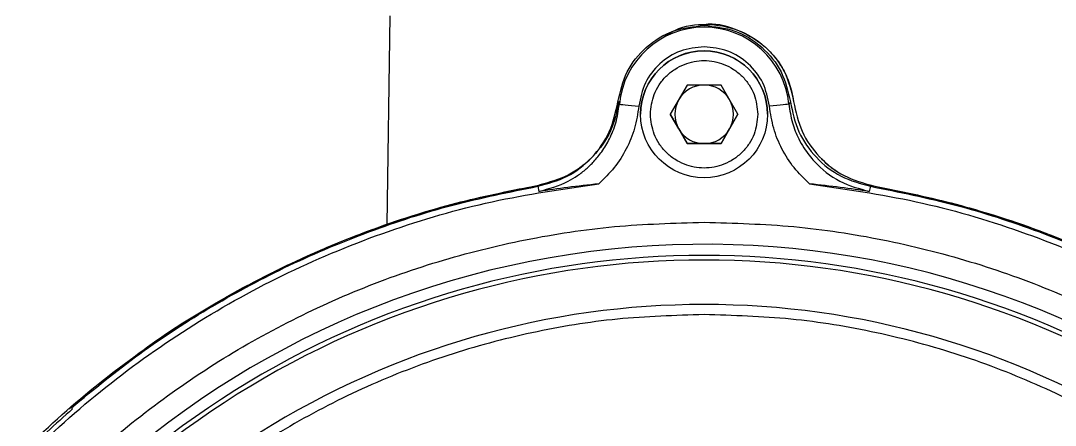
# Model space of a CAD drawing. Header units: millimetres. Extents: x 2136 to 4572, y 748 to 2471.
# Drawn here: x 2877.5 to 2983.4, y 2284.1 to 2325.6 of the extents above; entities that cross this region are included whole.
import ezdxf

# ---------------------------------------------------------------- set-up
doc = ezdxf.new("R2010")
doc.units = ezdxf.units.MM

msp = doc.modelspace()

# ---------------------------------------------------------------- linework, layer by layer
at = {"color": 7, "linetype": 'Continuous', "lineweight": 25}
for p, q in [((2915.3, 2326.061), (2914.974, 2304.693)), ((2945.722, 2318.991), (2943.99, 2315.991)), ((2949.186, 2318.991), (2945.722, 2318.991)), ((2950.918, 2315.991), (2949.186, 2318.991)), ((2938.629, 2317.267), (2938.778, 2317.017)), ((2956.28, 2317.267), (2956.131, 2317.017)), ((2956.612, 2317.294), (2956.612, 2317.294)), ((2940.954, 2315.998), (2940.954, 2315.998)), ((2941.014, 2315.998), (2941.014, 2315.998)), ((2943.99, 2315.991), (2945.722, 2312.991)), ((2944.856, 2314.491), (2943.99, 2315.991)), ((2949.186, 2312.991), (2950.918, 2315.991)), ((2950.918, 2315.991), (2950.052, 2314.491)), ((2953.894, 2315.984), (2953.894, 2315.984)), ((2953.954, 2315.984), (2953.954, 2315.984)), ((2945.722, 2312.991), (2944.856, 2314.491)), ((2950.052, 2314.491), (2949.186, 2312.991)), ((2945.722, 2312.991), (2949.186, 2312.991)), ((2945.722, 2312.991), (2945.722, 2312.991)), ((2947.454, 2312.991), (2945.722, 2312.991)), ((2949.186, 2312.991), (2947.454, 2312.991)), ((2949.186, 2312.991), (2949.186, 2312.991)), ((2930.426, 2308.616), (2930.546, 2308.099)), ((2930.539, 2308.741), (2930.539, 2308.741)), ((2964.482, 2308.616), (2964.363, 2308.099)), ((2964.786, 2308.668), (2964.786, 2308.668)), ((2882.44, 2285.839), (2882.745, 2286.08)), ((2882.7, 2285.946), (2882.812, 2285.834))]:
    msp.add_line(p, q, dxfattribs=at)
at = {"color": 7, "linetype": 'Continuous', "lineweight": 25, "flags": 128}
for points in [[(2938.778, 2317.017), (2938.822, 2317.013), (2938.939, 2317.002), (2939.125, 2316.984), (2939.373, 2316.961), (2939.673, 2316.932), (2940.015, 2316.9), (2940.384, 2316.865), (2940.768, 2316.829)], [(2956.131, 2317.017), (2956.087, 2317.013), (2955.969, 2317.002), (2955.783, 2316.984), (2955.536, 2316.961), (2955.235, 2316.932), (2954.894, 2316.9), (2954.524, 2316.865), (2954.14, 2316.829)]]:
    msp.add_lwpolyline(points, dxfattribs=at)
at = {"color": 7, "linetype": 'Continuous', "lineweight": 25}
msp.add_circle((2947.454, 2315.991), 6.5, dxfattribs=at)
for centre, radius, start, end in [((2947.454, 2316.196), 8.715, 5.40246, 174.59754), ((2947.454, 2315.991), 6.5, 0, 179.93876), ((2947.454, 2315.991), 3, 90, 150), ((2947.454, 2315.991), 3, 30, 90), ((2947.454, 2315.991), 3, 150, 210), ((2947.454, 2315.991), 3, 330, 30), ((2947.454, 2315.991), 3, 210, 270), ((2947.454, 2315.991), 3, 270, 330), ((2928.831, 2318.594), 10, 302.62258, 314.66639), ((2966.537, 2318.513), 10, 225.08863, 237.13271), ((2947.454, 2211.196), 91.48, 295.79271, 180), ((2947.454, 2211.196), 90.341, 353.64897, 186.35103), ((2947.454, 2211.196), 89.875, 353.64897, 186.35103), ((2947.454, 2211.196), 85.319, 353.33017, 186.66983)]:
    msp.add_arc(centre, radius, start, end, dxfattribs=at)
for points in [[(2938.629, 2317.267), (2938.871, 2318.321), (2939.355, 2320.429), (2941.442, 2322.982), (2944.228, 2324.746), (2946.379, 2324.973), (2947.454, 2325.087)], [(2947.454, 2325.087), (2948.53, 2324.973), (2950.68, 2324.746), (2953.467, 2322.982), (2955.553, 2320.429), (2956.038, 2318.321), (2956.28, 2317.267)], [(2947.454, 2322.912), (2946.627, 2322.823), (2944.973, 2322.645), (2942.842, 2321.266), (2941.268, 2319.274), (2940.935, 2317.644), (2940.768, 2316.829)], [(2954.14, 2316.829), (2953.974, 2317.644), (2953.641, 2319.274), (2952.067, 2321.266), (2949.936, 2322.645), (2948.281, 2322.823), (2947.454, 2322.912)], [(2938.751, 2317.332), (2938.52, 2316.291), (2938.057, 2314.21), (2936.168, 2311.58), (2933.626, 2309.574), (2931.568, 2309.019), (2930.539, 2308.741)], [(2956.612, 2317.294), (2956.838, 2316.252), (2957.291, 2314.169), (2959.169, 2311.531), (2961.703, 2309.514), (2963.758, 2308.95), (2964.786, 2308.668)], [(2849.781, 2221.986), (2850.305, 2225.638), (2851.353, 2232.941), (2854.473, 2243.584), (2858.68, 2253.827), (2864.036, 2263.528), (2870.44, 2272.567), (2877.822, 2280.829), (2886.084, 2288.21), (2895.123, 2294.615), (2904.824, 2299.97), (2915.067, 2304.178), (2925.71, 2307.298), (2933.013, 2308.346), (2936.665, 2308.87)], [(2849.983, 2228.529), (2850.67, 2231.823), (2852.042, 2238.411), (2855.363, 2247.964), (2859.567, 2257.147), (2864.703, 2265.85), (2870.692, 2273.987), (2877.48, 2281.471), (2884.993, 2288.227), (2893.155, 2294.181), (2901.88, 2299.28), (2911.081, 2303.444), (2920.648, 2306.724), (2927.242, 2308.068), (2930.539, 2308.741)], [(2882.7, 2285.946), (2884.997, 2287.833), (2889.59, 2291.607), (2897.09, 2296.452), (2904.962, 2300.653), (2913.19, 2304.1), (2921.685, 2306.853), (2927.512, 2308.028), (2930.426, 2308.616)], [(2958.244, 2308.87), (2961.895, 2308.346), (2969.199, 2307.298), (2979.842, 2304.178), (2990.085, 2299.97), (2999.786, 2294.615), (3008.825, 2288.21), (3017.087, 2280.829), (3024.468, 2272.567), (3030.873, 2263.528), (3036.228, 2253.827), (3040.436, 2243.584), (3043.556, 2232.941), (3044.604, 2225.638), (3045.128, 2221.986)], [(2964.482, 2308.616), (2967.396, 2308.028), (2973.224, 2306.853), (2981.718, 2304.1), (2989.947, 2300.653), (2997.818, 2296.452), (3005.319, 2291.607), (3009.912, 2287.833), (3012.208, 2285.946)], [(2964.786, 2308.668), (2968.081, 2307.981), (2974.669, 2306.608), (2984.221, 2303.288), (2993.405, 2299.084), (3002.108, 2293.948), (3010.244, 2287.959), (3017.729, 2281.171), (3024.484, 2273.658), (3030.439, 2265.496), (3035.537, 2256.771), (3039.702, 2247.569), (3042.982, 2238.003), (3044.326, 2231.409), (3044.998, 2228.112)], [(2853.714, 2211.196), (2853.801, 2214.264), (2853.975, 2220.399), (2855.378, 2229.514), (2857.603, 2238.452), (2860.711, 2247.127), (2864.649, 2255.456), (2869.387, 2263.36), (2874.875, 2270.76), (2881.063, 2277.588), (2887.89, 2283.775), (2895.291, 2289.264), (2903.194, 2294.001), (2911.524, 2297.94), (2920.199, 2301.048), (2929.137, 2303.273), (2938.251, 2304.676), (2944.387, 2304.85), (2947.454, 2304.937)], [(2947.454, 2304.937), (2950.522, 2304.85), (2956.657, 2304.676), (2965.771, 2303.273), (2974.709, 2301.048), (2983.385, 2297.94), (2991.714, 2294.001), (2999.617, 2289.264), (3007.018, 2283.775), (3013.845, 2277.588), (3020.033, 2270.76), (3025.522, 2263.36), (3030.259, 2255.456), (3034.198, 2247.127), (3037.305, 2238.452), (3039.53, 2229.514), (3040.934, 2220.399), (3041.108, 2214.264), (3041.195, 2211.196)], [(2947.454, 2295.482), (2944.492, 2295.392), (2938.566, 2295.211), (2929.777, 2293.756), (2921.184, 2291.451), (2912.883, 2288.236), (2904.966, 2284.171), (2897.521, 2279.293), (2890.631, 2273.659), (2884.372, 2267.331), (2878.814, 2260.38), (2874.018, 2252.882), (2870.038, 2244.92), (2866.919, 2236.585), (2864.691, 2227.967), (2863.399, 2219.164), (2862.975, 2210.265), (2863.484, 2204.359), (2863.738, 2201.406)], [(3031.17, 2201.406), (3031.425, 2204.359), (3031.934, 2210.265), (3031.509, 2219.164), (3030.218, 2227.967), (3027.989, 2236.585), (3024.87, 2244.92), (3020.89, 2252.882), (3016.095, 2260.38), (3010.537, 2267.331), (3004.278, 2273.659), (2997.388, 2279.293), (2989.943, 2284.171), (2982.026, 2288.236), (2973.724, 2291.451), (2965.132, 2293.756), (2956.342, 2295.211), (2950.417, 2295.392), (2947.454, 2295.482)], [(2882.812, 2285.834), (2881.056, 2284.258), (2877.545, 2281.105), (2874.393, 2277.595), (2872.816, 2275.839)]]:
    msp.add_open_spline(points, degree=3, dxfattribs=at)
for points, knots in [([(2943.282, 2323.883), (2943.682, 2324.15), (2944.986, 2325.02), (2947.719, 2325.358), (2950.949, 2324.803), (2953.768, 2323.075), (2955.873, 2320.482), (2956.366, 2318.357), (2956.612, 2317.294)], [0, 0, 0, 0, 0.08145643, 0.26516514, 0.44887386, 0.63258257, 0.81629129, 1, 1, 1, 1]), ([(2947.461, 2325.192), (2947.464, 2325.193), (2948.517, 2325.408), (2950.769, 2324.777), (2952.967, 2323.6), (2954.23, 2322.39), (2954.866, 2321.646), (2955.571, 2320.595), (2956.266, 2319.15), (2956.492, 2317.933), (2956.612, 2317.294)], [0, 0, 0, 0, 0.0006179, 0.2439913, 0.4980561, 0.5655985, 0.6396073, 0.7200812, 0.8527937, 1, 1, 1, 1]), ([(2941.954, 2315.991), (2942.027, 2316.683), (2942.14, 2317.747), (2942.826, 2319.028), (2943.536, 2319.908), (2944.417, 2320.622), (2945.698, 2321.287), (2947.454, 2321.624), (2949.21, 2321.287), (2950.49, 2320.622), (2951.372, 2319.908), (2952.081, 2319.028), (2952.767, 2317.747), (2952.88, 2316.683), (2952.954, 2315.991)], [0, 0, 0, 0, 0.1197284, 0.1841803, 0.25, 0.3158197, 0.3802716, 0.5, 0.6197284, 0.6841803, 0.75, 0.8158197, 0.8802716, 1, 1, 1, 1]), ([(2930.426, 2308.616), (2931.458, 2308.897), (2933.52, 2309.459), (2936.064, 2311.477), (2937.946, 2314.127), (2938.401, 2316.219), (2938.629, 2317.267)], [0, 0, 0, 0, 0.2500466, 0.4994486, 0.7493959, 1, 1, 1, 1]), ([(2956.28, 2317.267), (2956.506, 2316.222), (2956.959, 2314.133), (2958.837, 2311.485), (2961.382, 2309.463), (2963.448, 2308.899), (2964.482, 2308.616)], [0, 0, 0, 0, 0.2500652, 0.4994456, 0.7493864, 1, 1, 1, 1]), ([(2930.546, 2308.099), (2931.58, 2308.374), (2932.972, 2308.745), (2934.507, 2309.7), (2935.387, 2310.378), (2936.226, 2311.193), (2937.052, 2312.212), (2937.834, 2313.523), (2938.496, 2315.153), (2938.681, 2316.376), (2938.778, 2317.017)], [0, 0, 0, 0, 0.24428957, 0.32903605, 0.41448985, 0.50012501, 0.59799237, 0.71577027, 0.85107242, 1, 1, 1, 1]), ([(2940.768, 2316.829), (2940.654, 2316.069), (2940.425, 2314.554), (2939.538, 2312.426), (2938.319, 2310.469), (2937.217, 2309.404), (2936.665, 2308.87)], [0, 0, 0, 0, 0.2507669, 0.5000113, 0.749245, 1, 1, 1, 1]), ([(2958.244, 2308.87), (2957.691, 2309.404), (2956.59, 2310.469), (2955.37, 2312.426), (2954.484, 2314.554), (2954.255, 2316.069), (2954.14, 2316.829)], [0, 0, 0, 0, 0.250755, 0.4999887, 0.7492331, 1, 1, 1, 1]), ([(2956.131, 2317.017), (2956.227, 2316.376), (2956.412, 2315.153), (2957.014, 2313.673), (2957.629, 2312.584), (2958.171, 2311.818), (2959.266, 2310.531), (2961.225, 2308.951), (2963.332, 2308.379), (2964.363, 2308.099)], [0, 0, 0, 0, 0.1490589, 0.284486, 0.365253, 0.4374072, 0.5004523, 0.7554674, 1, 1, 1, 1]), ([(2952.954, 2315.991), (2952.88, 2315.299), (2952.767, 2314.235), (2952.081, 2312.954), (2951.372, 2312.074), (2950.49, 2311.36), (2949.21, 2310.695), (2947.454, 2310.358), (2945.698, 2310.695), (2944.417, 2311.36), (2943.536, 2312.074), (2942.826, 2312.954), (2942.14, 2314.235), (2942.027, 2315.299), (2941.954, 2315.991)], [0, 0, 0, 0, 0.1197284, 0.1841803, 0.25, 0.3158197, 0.3802716, 0.5, 0.6197284, 0.6841803, 0.75, 0.8158197, 0.8802716, 1, 1, 1, 1]), ([(2886.146, 2288.771), (2887.415, 2289.805), (2891.155, 2292.853), (2897.882, 2297.028), (2906.055, 2301.287), (2914.283, 2304.598), (2922.419, 2307.133), (2927.871, 2308.212), (2930.539, 2308.741)], [0, 0, 0, 0, 0.0997459, 0.2940675, 0.4812543, 0.6613057, 0.8342211, 1, 1, 1, 1]), ([(2936.665, 2308.87), (2935.597, 2308.75), (2933.45, 2308.509), (2931.517, 2308.236), (2930.546, 2308.099)], [0, 0, 0, 0, 0.4975573, 1, 1, 1, 1]), ([(2964.363, 2308.099), (2963.392, 2308.236), (2961.458, 2308.509), (2959.312, 2308.75), (2958.244, 2308.87)], [0, 0, 0, 0, 0.50244267, 1, 1, 1, 1]), ([(2964.786, 2308.668), (2967.452, 2308.128), (2972.898, 2307.025), (2981.023, 2304.456), (2989.235, 2301.107), (2997.401, 2296.829), (3005.176, 2291.868), (3009.893, 2287.946), (3012.159, 2286.062)], [0, 0, 0, 0, 0.1535242, 0.3136607, 0.480409, 0.6537687, 0.8337391, 1, 1, 1, 1])]:
    msp.add_open_spline(points, degree=3, knots=knots, dxfattribs=at)

doc.saveas('drawing.dxf')
